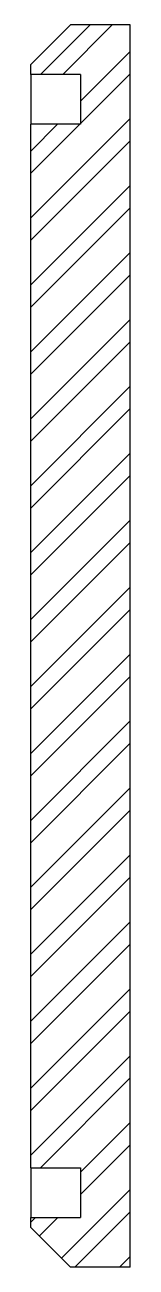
# Model space of a CAD drawing. Header units: millimetres. Extents: x 2431 to 3314, y 5494 to 5744.
# Drawn here: x 3293.8 to 3313.8, y 5493.9 to 5743.9 of the extents above.
import ezdxf

# ---------------------------------------------------------------- set-up
doc = ezdxf.new("R2010")
doc.units = ezdxf.units.MM

msp = doc.modelspace()

# ---------------------------------------------------------------- hatches: boundary and pattern name
at = {"linetype": 'Continuous', "lineweight": 18}
h = msp.add_hatch(dxfattribs=at)
h.set_pattern_fill('ANSI32', angle=3e-322, style=0)
h.paths.add_polyline_path([(3313.82, 5493.88), (3313.82, 5743.88), (3301.82, 5743.88), (3293.82, 5735.88), (3293.82, 5733.88), (3303.82, 5733.88), (3303.82, 5723.88), (3293.82, 5723.88), (3293.82, 5513.88), (3303.82, 5513.88), (3303.82, 5503.88), (3293.82, 5503.88), (3293.82, 5501.88), (3301.82, 5493.88)], flags=0)

# ---------------------------------------------------------------- linework, layer by layer
at = {"color": 7, "linetype": 'Continuous', "lineweight": 25}
for p, q in [((3301.82, 5743.88), (3293.82, 5735.88)), ((3313.82, 5743.88), (3301.82, 5743.88)), ((3313.82, 5493.88), (3313.82, 5743.88)), ((3293.82, 5733.88), (3293.82, 5735.88)), ((3303.82, 5733.88), (3293.82, 5733.88)), ((3293.82, 5733.88), (3293.82, 5723.88)), ((3303.82, 5733.88), (3303.82, 5723.88)), ((3293.82, 5513.88), (3293.82, 5723.88)), ((3303.82, 5723.88), (3293.82, 5723.88)), ((3293.82, 5513.88), (3303.82, 5513.88)), ((3293.82, 5513.88), (3293.82, 5503.88)), ((3303.82, 5513.88), (3303.82, 5503.88)), ((3293.82, 5501.88), (3293.82, 5503.88)), ((3293.82, 5503.88), (3303.82, 5503.88)), ((3293.82, 5501.88), (3301.82, 5493.88)), ((3313.82, 5493.88), (3301.82, 5493.88))]:
    msp.add_line(p, q, dxfattribs=at)

doc.saveas('drawing.dxf')
